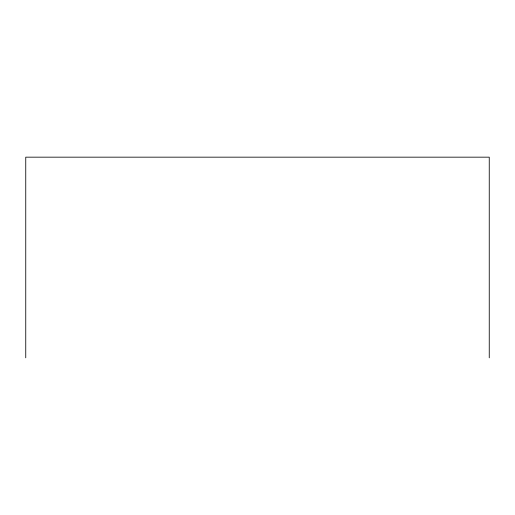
<?xml version="1.0" encoding="UTF-8"?>
<svg xmlns="http://www.w3.org/2000/svg" width="515" height="515" viewBox="0 0 515 515"><rect width="100%" height="100%" fill="white"/><g stroke="black" fill="none" stroke-linecap="round" stroke-linejoin="round"><path stroke-width="0.77" d="M489.25 357.835L489.25 157.165L25.75 157.165L25.75 357.835"/></g></svg>
